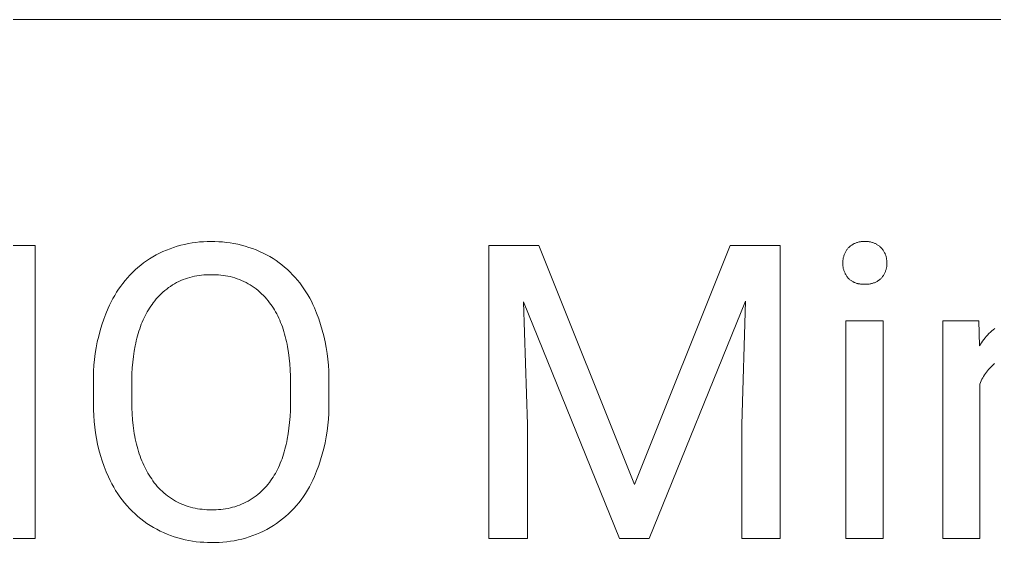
# Model space of a CAD drawing. Header units: millimetres. Extents: x 1434 to 4837, y 1889 to 4267.
# Drawn here: x 3871.7 to 3979, y 2212.3 to 2269.9 of the extents above; entities that cross this region are included whole.
import ezdxf

# ---------------------------------------------------------------- set-up
doc = ezdxf.new("R2010")
doc.units = ezdxf.units.MM
doc.header["$MEASUREMENT"] = 0
doc.layers.add('Domyślny', color=7, linetype='Continuous', true_color=0x000000)

msp = doc.modelspace()

# ---------------------------------------------------------------- linework, layer by layer
at = {"layer": 'Domyślny', "color": 18, "lineweight": 15, "true_color": 0x000000}
for p, q in [((4834.11, 2269.9), (3551.35, 2269.9)), ((3890.69, 2245.31), (3891.11, 2245.37)), ((3891.11, 2245.37), (3891.52, 2245.41)), ((3891.52, 2245.41), (3891.94, 2245.44)), ((3891.94, 2245.44), (3892.36, 2245.45)), ((3892.36, 2245.45), (3892.78, 2245.45)), ((3892.78, 2245.45), (3893.2, 2245.45)), ((3893.2, 2245.45), (3893.62, 2245.44)), ((3893.62, 2245.44), (3894.04, 2245.41)), ((3894.04, 2245.41), (3894.46, 2245.37)), ((3894.46, 2245.37), (3894.88, 2245.31)), ((3963.76, 2245.32), (3963.84, 2245.35)), ((3963.84, 2245.35), (3963.91, 2245.37)), ((3963.91, 2245.37), (3963.99, 2245.39)), ((3963.99, 2245.39), (3964.07, 2245.41)), ((3964.07, 2245.41), (3964.15, 2245.42)), ((3964.15, 2245.42), (3964.23, 2245.44)), ((3964.23, 2245.44), (3964.3, 2245.45)), ((3964.3, 2245.45), (3964.38, 2245.45)), ((3964.38, 2245.45), (3964.46, 2245.46)), ((3964.46, 2245.46), (3964.54, 2245.46)), ((3964.54, 2245.46), (3964.62, 2245.46)), ((3964.62, 2245.46), (3964.7, 2245.45)), ((3964.7, 2245.45), (3964.78, 2245.46)), ((3964.78, 2245.46), (3964.86, 2245.46)), ((3964.86, 2245.46), (3964.94, 2245.46)), ((3964.94, 2245.46), (3965.02, 2245.45)), ((3965.02, 2245.45), (3965.1, 2245.45)), ((3965.1, 2245.45), (3965.18, 2245.44)), ((3965.18, 2245.44), (3965.26, 2245.42)), ((3965.26, 2245.42), (3965.34, 2245.41)), ((3965.34, 2245.41), (3965.42, 2245.39)), ((3965.42, 2245.39), (3965.5, 2245.37)), ((3965.5, 2245.37), (3965.57, 2245.34)), ((3965.57, 2245.34), (3965.65, 2245.32)), ((3869.18, 2245.01), (3873.41, 2245.01)), ((3873.41, 2245.01), (3873.41, 2212.79)), ((3887.1, 2244.17), (3887.48, 2244.35)), ((3887.48, 2244.35), (3887.87, 2244.52)), ((3887.87, 2244.52), (3888.26, 2244.67)), ((3888.26, 2244.67), (3888.65, 2244.81)), ((3888.65, 2244.81), (3889.05, 2244.94)), ((3889.05, 2244.94), (3889.46, 2245.05)), ((3889.46, 2245.05), (3889.87, 2245.15)), ((3889.87, 2245.15), (3890.28, 2245.24)), ((3890.28, 2245.24), (3890.69, 2245.31)), ((3894.88, 2245.31), (3895.29, 2245.24)), ((3895.29, 2245.24), (3895.71, 2245.16)), ((3895.71, 2245.16), (3896.12, 2245.06)), ((3896.12, 2245.06), (3896.52, 2244.95)), ((3896.52, 2244.95), (3896.93, 2244.82)), ((3896.93, 2244.82), (3897.32, 2244.68)), ((3897.32, 2244.68), (3897.72, 2244.53)), ((3897.72, 2244.53), (3898.1, 2244.37)), ((3898.1, 2244.37), (3898.49, 2244.19)), ((3923.34, 2212.78), (3923.34, 2245.01)), ((3923.34, 2245.01), (3928.83, 2245.01)), ((3928.83, 2245.01), (3939.37, 2218.72)), ((3939.37, 2218.72), (3949.89, 2245.01)), ((3949.89, 2245.01), (3955.41, 2245.01)), ((3955.41, 2245.01), (3955.41, 2212.78)), ((3962.53, 2244.21), (3962.57, 2244.28)), ((3962.57, 2244.28), (3962.61, 2244.36)), ((3962.61, 2244.36), (3962.65, 2244.43)), ((3962.65, 2244.43), (3962.69, 2244.5)), ((3962.69, 2244.5), (3962.74, 2244.57)), ((3962.74, 2244.57), (3962.79, 2244.63)), ((3962.79, 2244.63), (3962.84, 2244.7)), ((3962.84, 2244.7), (3962.89, 2244.76)), ((3962.89, 2244.76), (3962.95, 2244.82)), ((3962.95, 2244.82), (3963.01, 2244.87)), ((3963.01, 2244.87), (3963.07, 2244.93)), ((3963.07, 2244.93), (3963.13, 2244.98)), ((3963.13, 2244.98), (3963.19, 2245.02)), ((3963.19, 2245.02), (3963.26, 2245.07)), ((3963.26, 2245.07), (3963.33, 2245.11)), ((3963.33, 2245.11), (3963.4, 2245.15)), ((3963.4, 2245.15), (3963.47, 2245.19)), ((3963.47, 2245.19), (3963.54, 2245.23)), ((3963.54, 2245.23), (3963.61, 2245.26)), ((3963.61, 2245.26), (3963.69, 2245.29)), ((3963.69, 2245.29), (3963.76, 2245.32)), ((3965.65, 2245.32), (3965.72, 2245.29)), ((3965.72, 2245.29), (3965.8, 2245.26)), ((3965.8, 2245.26), (3965.87, 2245.23)), ((3965.87, 2245.23), (3965.94, 2245.19)), ((3965.94, 2245.19), (3966.01, 2245.15)), ((3966.01, 2245.15), (3966.08, 2245.11)), ((3966.08, 2245.11), (3966.15, 2245.07)), ((3966.15, 2245.07), (3966.21, 2245.02)), ((3966.21, 2245.02), (3966.28, 2244.97)), ((3966.28, 2244.97), (3966.34, 2244.92)), ((3966.34, 2244.92), (3966.4, 2244.87)), ((3966.4, 2244.87), (3966.46, 2244.82)), ((3966.46, 2244.82), (3966.52, 2244.76)), ((3966.52, 2244.76), (3966.57, 2244.7)), ((3966.57, 2244.7), (3966.62, 2244.64)), ((3966.62, 2244.64), (3966.67, 2244.57)), ((3966.67, 2244.57), (3966.72, 2244.5)), ((3966.72, 2244.5), (3966.77, 2244.43)), ((3966.77, 2244.43), (3966.81, 2244.36)), ((3966.81, 2244.36), (3966.85, 2244.29)), ((3966.85, 2244.29), (3966.89, 2244.21)), ((3885.35, 2243.1), (3885.67, 2243.33)), ((3885.67, 2243.33), (3886.01, 2243.56)), ((3886.01, 2243.56), (3886.36, 2243.78)), ((3886.36, 2243.78), (3886.73, 2243.98)), ((3886.73, 2243.98), (3887.1, 2244.17)), ((3898.49, 2244.19), (3898.86, 2244)), ((3898.86, 2244), (3899.23, 2243.8)), ((3899.23, 2243.8), (3899.59, 2243.58)), ((3899.59, 2243.58), (3899.92, 2243.36)), ((3899.92, 2243.36), (3900.25, 2243.13)), ((3962.29, 2243.25), (3962.3, 2243.33)), ((3962.29, 2243.17), (3962.29, 2243.25)), ((3962.3, 2243.42), (3962.32, 2243.5)), ((3962.3, 2243.33), (3962.3, 2243.42)), ((3962.32, 2243.5), (3962.33, 2243.58)), ((3962.33, 2243.58), (3962.34, 2243.66)), ((3962.34, 2243.66), (3962.36, 2243.74)), ((3962.36, 2243.74), (3962.38, 2243.82)), ((3962.38, 2243.82), (3962.41, 2243.9)), ((3962.41, 2243.9), (3962.43, 2243.98)), ((3962.43, 2243.98), (3962.46, 2244.06)), ((3962.46, 2244.06), (3962.5, 2244.13)), ((3962.5, 2244.13), (3962.53, 2244.21)), ((3966.89, 2244.21), (3966.93, 2244.14)), ((3966.93, 2244.14), (3966.96, 2244.06)), ((3966.96, 2244.06), (3966.99, 2243.98)), ((3966.99, 2243.98), (3967.02, 2243.91)), ((3967.02, 2243.91), (3967.04, 2243.83)), ((3967.04, 2243.83), (3967.06, 2243.75)), ((3967.06, 2243.75), (3967.08, 2243.66)), ((3967.08, 2243.66), (3967.1, 2243.58)), ((3967.1, 2243.58), (3967.11, 2243.5)), ((3967.11, 2243.5), (3967.12, 2243.42)), ((3967.12, 2243.42), (3967.13, 2243.34)), ((3967.13, 2243.34), (3967.14, 2243.25)), ((3967.14, 2243.25), (3967.14, 2243.17)), ((3884.13, 2242.06), (3884.43, 2242.33)), ((3884.43, 2242.33), (3884.72, 2242.6)), ((3884.72, 2242.6), (3885.03, 2242.85)), ((3885.03, 2242.85), (3885.35, 2243.1)), ((3900.25, 2243.13), (3900.57, 2242.89)), ((3900.57, 2242.89), (3900.87, 2242.63)), ((3900.87, 2242.63), (3901.17, 2242.37)), ((3901.17, 2242.37), (3901.47, 2242.1)), ((3962.29, 2243.09), (3962.29, 2243.17)), ((3962.29, 2243), (3962.29, 2243.09)), ((3962.29, 2242.92), (3962.29, 2243)), ((3962.3, 2242.84), (3962.29, 2242.92)), ((3962.3, 2242.76), (3962.3, 2242.84)), ((3962.31, 2242.68), (3962.3, 2242.76)), ((3962.33, 2242.59), (3962.31, 2242.68)), ((3962.34, 2242.51), (3962.33, 2242.59)), ((3962.36, 2242.43), (3962.34, 2242.51)), ((3962.38, 2242.35), (3962.36, 2242.43)), ((3962.41, 2242.27), (3962.38, 2242.35)), ((3962.43, 2242.2), (3962.41, 2242.27)), ((3962.46, 2242.12), (3962.43, 2242.2)), ((3962.49, 2242.04), (3962.46, 2242.12)), ((3966.98, 2242.16), (3966.95, 2242.08)), ((3967, 2242.23), (3966.98, 2242.16)), ((3967.03, 2242.31), (3967, 2242.23)), ((3967.05, 2242.38), (3967.03, 2242.31)), ((3967.07, 2242.46), (3967.05, 2242.38)), ((3967.09, 2242.53), (3967.07, 2242.46)), ((3967.11, 2242.61), (3967.09, 2242.53)), ((3967.12, 2242.69), (3967.11, 2242.61)), ((3967.13, 2242.77), (3967.12, 2242.69)), ((3967.14, 2242.93), (3967.13, 2242.85)), ((3967.13, 2242.85), (3967.13, 2242.77)), ((3967.14, 2243.17), (3967.14, 2243.09)), ((3967.14, 2243.09), (3967.14, 2243.01)), ((3967.14, 2243.01), (3967.14, 2242.93)), ((3883.07, 2240.86), (3883.32, 2241.17)), ((3883.32, 2241.17), (3883.58, 2241.48)), ((3883.58, 2241.48), (3883.85, 2241.77)), ((3883.85, 2241.77), (3884.13, 2242.06)), ((3889.22, 2241.06), (3888.99, 2240.94)), ((3889.46, 2241.17), (3889.22, 2241.06)), ((3889.7, 2241.27), (3889.46, 2241.17)), ((3889.95, 2241.36), (3889.7, 2241.27)), ((3890.2, 2241.44), (3889.95, 2241.36)), ((3890.45, 2241.52), (3890.2, 2241.44)), ((3890.7, 2241.59), (3890.45, 2241.52)), ((3890.96, 2241.65), (3890.7, 2241.59)), ((3891.21, 2241.7), (3890.96, 2241.65)), ((3891.47, 2241.74), (3891.21, 2241.7)), ((3891.73, 2241.77), (3891.47, 2241.74)), ((3891.99, 2241.79), (3891.73, 2241.77)), ((3892.26, 2241.8), (3891.99, 2241.79)), ((3892.52, 2241.81), (3892.26, 2241.8)), ((3892.78, 2241.8), (3892.52, 2241.81)), ((3893.05, 2241.81), (3892.78, 2241.8)), ((3893.31, 2241.81), (3893.05, 2241.81)), ((3893.58, 2241.79), (3893.31, 2241.81)), ((3893.84, 2241.77), (3893.58, 2241.79)), ((3894.1, 2241.74), (3893.84, 2241.77)), ((3894.37, 2241.7), (3894.1, 2241.74)), ((3894.63, 2241.66), (3894.37, 2241.7)), ((3894.89, 2241.6), (3894.63, 2241.66)), ((3895.14, 2241.53), (3894.89, 2241.6)), ((3895.4, 2241.46), (3895.14, 2241.53)), ((3895.65, 2241.37), (3895.4, 2241.46)), ((3895.9, 2241.28), (3895.65, 2241.37)), ((3896.14, 2241.18), (3895.9, 2241.28)), ((3896.38, 2241.07), (3896.14, 2241.18)), ((3896.62, 2240.95), (3896.38, 2241.07)), ((3901.47, 2242.1), (3901.75, 2241.81)), ((3901.75, 2241.81), (3902.02, 2241.52)), ((3902.02, 2241.52), (3902.28, 2241.22)), ((3902.28, 2241.22), (3902.53, 2240.91)), ((3962.53, 2241.97), (3962.49, 2242.04)), ((3962.56, 2241.89), (3962.53, 2241.97)), ((3962.6, 2241.82), (3962.56, 2241.89)), ((3962.65, 2241.75), (3962.6, 2241.82)), ((3962.69, 2241.68), (3962.65, 2241.75)), ((3962.74, 2241.61), (3962.69, 2241.68)), ((3962.79, 2241.55), (3962.74, 2241.61)), ((3962.84, 2241.48), (3962.79, 2241.55)), ((3962.89, 2241.42), (3962.84, 2241.48)), ((3962.95, 2241.37), (3962.89, 2241.42)), ((3963.01, 2241.31), (3962.95, 2241.37)), ((3963.07, 2241.26), (3963.01, 2241.31)), ((3963.13, 2241.22), (3963.07, 2241.26)), ((3963.2, 2241.17), (3963.13, 2241.22)), ((3963.26, 2241.13), (3963.2, 2241.17)), ((3963.33, 2241.08), (3963.26, 2241.13)), ((3963.4, 2241.04), (3963.33, 2241.08)), ((3963.47, 2241.01), (3963.4, 2241.04)), ((3965.98, 2241.03), (3965.91, 2241)), ((3966.06, 2241.07), (3965.98, 2241.03)), ((3966.13, 2241.12), (3966.06, 2241.07)), ((3966.2, 2241.16), (3966.13, 2241.12)), ((3966.26, 2241.21), (3966.2, 2241.16)), ((3966.33, 2241.26), (3966.26, 2241.21)), ((3966.39, 2241.31), (3966.33, 2241.26)), ((3966.46, 2241.36), (3966.39, 2241.31)), ((3966.52, 2241.42), (3966.46, 2241.36)), ((3966.57, 2241.48), (3966.52, 2241.42)), ((3966.62, 2241.54), (3966.57, 2241.48)), ((3966.67, 2241.6), (3966.62, 2241.54)), ((3966.72, 2241.67), (3966.67, 2241.6)), ((3966.76, 2241.73), (3966.72, 2241.67)), ((3966.8, 2241.8), (3966.76, 2241.73)), ((3966.84, 2241.87), (3966.8, 2241.8)), ((3966.88, 2241.94), (3966.84, 2241.87)), ((3966.91, 2242.01), (3966.88, 2241.94)), ((3966.95, 2242.08), (3966.91, 2242.01)), ((3882.38, 2239.88), (3882.6, 2240.22)), ((3882.6, 2240.22), (3882.83, 2240.54)), ((3882.83, 2240.54), (3883.07, 2240.86)), ((3887.68, 2240.06), (3887.48, 2239.89)), ((3887.89, 2240.23), (3887.68, 2240.06)), ((3888.1, 2240.39), (3887.89, 2240.23)), ((3888.31, 2240.53), (3888.1, 2240.39)), ((3888.53, 2240.68), (3888.31, 2240.53)), ((3888.76, 2240.81), (3888.53, 2240.68)), ((3888.99, 2240.94), (3888.76, 2240.81)), ((3896.85, 2240.82), (3896.62, 2240.95)), ((3897.08, 2240.69), (3896.85, 2240.82)), ((3897.3, 2240.55), (3897.08, 2240.69)), ((3897.52, 2240.4), (3897.3, 2240.55)), ((3897.74, 2240.24), (3897.52, 2240.4)), ((3897.94, 2240.07), (3897.74, 2240.24)), ((3898.14, 2239.9), (3897.94, 2240.07)), ((3902.53, 2240.91), (3902.77, 2240.59)), ((3902.77, 2240.59), (3903, 2240.27)), ((3903, 2240.27), (3903.22, 2239.93)), ((3963.54, 2240.97), (3963.47, 2241.01)), ((3963.62, 2240.94), (3963.54, 2240.97)), ((3963.69, 2240.91), (3963.62, 2240.94)), ((3963.76, 2240.88), (3963.69, 2240.91)), ((3963.84, 2240.86), (3963.76, 2240.88)), ((3963.92, 2240.84), (3963.84, 2240.86)), ((3963.99, 2240.82), (3963.92, 2240.84)), ((3964.07, 2240.8), (3963.99, 2240.82)), ((3964.15, 2240.79), (3964.07, 2240.8)), ((3964.23, 2240.78), (3964.15, 2240.79)), ((3964.31, 2240.77), (3964.23, 2240.78)), ((3964.39, 2240.76), (3964.31, 2240.77)), ((3964.47, 2240.76), (3964.39, 2240.76)), ((3964.55, 2240.76), (3964.47, 2240.76)), ((3964.62, 2240.76), (3964.55, 2240.76)), ((3964.7, 2240.76), (3964.62, 2240.76)), ((3964.79, 2240.76), (3964.7, 2240.76)), ((3964.87, 2240.76), (3964.79, 2240.76)), ((3964.95, 2240.76), (3964.87, 2240.76)), ((3965.03, 2240.76), (3964.95, 2240.76)), ((3965.12, 2240.77), (3965.03, 2240.76)), ((3965.2, 2240.78), (3965.12, 2240.77)), ((3965.28, 2240.79), (3965.2, 2240.78)), ((3965.36, 2240.81), (3965.28, 2240.79)), ((3965.44, 2240.83), (3965.36, 2240.81)), ((3965.52, 2240.85), (3965.44, 2240.83)), ((3965.6, 2240.87), (3965.52, 2240.85)), ((3965.68, 2240.9), (3965.6, 2240.87)), ((3965.76, 2240.93), (3965.68, 2240.9)), ((3965.83, 2240.96), (3965.76, 2240.93)), ((3965.91, 2241), (3965.83, 2240.96)), ((3881.79, 2238.84), (3881.97, 2239.19)), ((3881.97, 2239.19), (3882.17, 2239.54)), ((3882.17, 2239.54), (3882.38, 2239.88)), ((3886.58, 2238.94), (3886.42, 2238.73)), ((3886.75, 2239.14), (3886.58, 2238.94)), ((3886.92, 2239.34), (3886.75, 2239.14)), ((3887.1, 2239.53), (3886.92, 2239.34)), ((3887.29, 2239.72), (3887.1, 2239.53)), ((3887.48, 2239.89), (3887.29, 2239.72)), ((3898.34, 2239.72), (3898.14, 2239.9)), ((3898.53, 2239.54), (3898.34, 2239.72)), ((3898.71, 2239.34), (3898.53, 2239.54)), ((3898.89, 2239.15), (3898.71, 2239.34)), ((3899.06, 2238.94), (3898.89, 2239.15)), ((3899.22, 2238.73), (3899.06, 2238.94)), ((3903.22, 2239.93), (3903.43, 2239.59)), ((3903.43, 2239.59), (3903.63, 2239.24)), ((3903.63, 2239.24), (3903.81, 2238.89)), ((3903.81, 2238.89), (3903.99, 2238.53)), ((3881.2, 2237.51), (3881.45, 2238.11)), ((3881.45, 2238.11), (3881.61, 2238.47)), ((3881.61, 2238.47), (3881.79, 2238.84)), ((3885.88, 2237.93), (3885.76, 2237.72)), ((3886.01, 2238.14), (3885.88, 2237.93)), ((3886.14, 2238.34), (3886.01, 2238.14)), ((3886.28, 2238.54), (3886.14, 2238.34)), ((3886.42, 2238.73), (3886.28, 2238.54)), ((3899.36, 2238.54), (3899.22, 2238.73)), ((3899.5, 2238.34), (3899.36, 2238.54)), ((3899.63, 2238.14), (3899.5, 2238.34)), ((3899.76, 2237.93), (3899.63, 2238.14)), ((3899.88, 2237.71), (3899.76, 2237.93)), ((3903.99, 2238.53), (3904.15, 2238.16)), ((3904.15, 2238.16), (3904.39, 2237.56)), ((3937.72, 2212.78), (3927.17, 2238.81)), ((3927.17, 2238.81), (3927.59, 2225.34)), ((3951.56, 2238.88), (3940.98, 2212.78)), ((3951.16, 2225.34), (3951.56, 2238.88)), ((3880.76, 2236.29), (3880.97, 2236.9)), ((3880.97, 2236.9), (3881.2, 2237.51)), ((3885.3, 2236.83), (3885.2, 2236.59)), ((3885.41, 2237.06), (3885.3, 2236.83)), ((3885.52, 2237.28), (3885.41, 2237.06)), ((3885.64, 2237.5), (3885.52, 2237.28)), ((3885.76, 2237.72), (3885.64, 2237.5)), ((3900, 2237.49), (3899.88, 2237.71)), ((3900.11, 2237.27), (3900, 2237.49)), ((3900.22, 2237.04), (3900.11, 2237.27)), ((3900.33, 2236.8), (3900.22, 2237.04)), ((3900.43, 2236.56), (3900.33, 2236.8)), ((3904.39, 2237.56), (3904.62, 2236.95)), ((3904.62, 2236.95), (3904.83, 2236.33)), ((3880.57, 2235.67), (3880.76, 2236.29)), ((3884.92, 2235.86), (3884.84, 2235.6)), ((3885.01, 2236.11), (3884.92, 2235.86)), ((3885.1, 2236.35), (3885.01, 2236.11)), ((3885.2, 2236.59), (3885.1, 2236.35)), ((3900.53, 2236.32), (3900.43, 2236.56)), ((3900.62, 2236.06), (3900.53, 2236.32)), ((3900.71, 2235.81), (3900.62, 2236.06)), ((3900.79, 2235.55), (3900.71, 2235.81)), ((3904.83, 2236.33), (3905.01, 2235.7)), ((3905.01, 2235.7), (3905.18, 2235.07)), ((3962.63, 2212.79), (3962.63, 2236.73)), ((3962.63, 2236.73), (3966.72, 2236.73)), ((3966.72, 2236.73), (3966.72, 2212.79)), ((3973.28, 2212.79), (3973.28, 2236.73)), ((3973.28, 2236.73), (3977.25, 2236.73)), ((3977.25, 2236.73), (3977.32, 2233.97)), ((3978.68, 2235.62), (3978.84, 2235.76)), ((3978.84, 2235.76), (3979.01, 2235.89)), ((3880.26, 2234.41), (3880.41, 2235.04)), ((3880.41, 2235.04), (3880.57, 2235.67)), ((3884.61, 2234.81), (3884.54, 2234.54)), ((3884.68, 2235.08), (3884.61, 2234.81)), ((3884.76, 2235.34), (3884.68, 2235.08)), ((3884.84, 2235.6), (3884.76, 2235.34)), ((3900.87, 2235.28), (3900.79, 2235.55)), ((3900.94, 2235.01), (3900.87, 2235.28)), ((3901.01, 2234.73), (3900.94, 2235.01)), ((3901.08, 2234.45), (3901.01, 2234.73)), ((3905.18, 2235.07), (3905.32, 2234.43)), ((3977.67, 2234.51), (3977.8, 2234.68)), ((3977.8, 2234.68), (3977.93, 2234.85)), ((3977.93, 2234.85), (3978.07, 2235.01)), ((3978.07, 2235.01), (3978.21, 2235.17)), ((3978.21, 2235.17), (3978.36, 2235.33)), ((3978.36, 2235.33), (3978.52, 2235.48)), ((3978.52, 2235.48), (3978.68, 2235.62)), ((3880.03, 2233.13), (3880.13, 2233.77)), ((3880.13, 2233.77), (3880.26, 2234.41)), ((3884.42, 2233.98), (3884.32, 2233.4)), ((3884.48, 2234.26), (3884.42, 2233.98)), ((3884.54, 2234.54), (3884.48, 2234.26)), ((3901.14, 2234.16), (3901.08, 2234.45)), ((3901.19, 2233.86), (3901.14, 2234.16)), ((3901.29, 2233.26), (3901.19, 2233.86)), ((3905.32, 2234.43), (3905.45, 2233.79)), ((3905.45, 2233.79), (3905.55, 2233.15)), ((3977.32, 2233.97), (3977.43, 2234.15)), ((3977.43, 2234.15), (3977.55, 2234.33)), ((3977.55, 2234.33), (3977.67, 2234.51)), ((3879.89, 2231.84), (3879.95, 2232.48)), ((3879.95, 2232.48), (3880.03, 2233.13)), ((3884.23, 2232.8), (3884.16, 2232.18)), ((3884.32, 2233.4), (3884.23, 2232.8)), ((3901.37, 2232.64), (3901.29, 2233.26)), ((3901.44, 2231.99), (3901.37, 2232.64)), ((3905.55, 2233.15), (3905.63, 2232.5)), ((3905.63, 2232.5), (3905.69, 2231.85)), ((3879.84, 2231.19), (3879.89, 2231.84)), ((3884.11, 2231.55), (3884.07, 2230.89)), ((3884.16, 2232.18), (3884.11, 2231.55)), ((3901.48, 2231.33), (3901.44, 2231.99)), ((3905.69, 2231.85), (3905.73, 2231.2)), ((3978.32, 2231.38), (3978.2, 2231.24)), ((3978.45, 2231.52), (3978.32, 2231.38)), ((3978.58, 2231.65), (3978.45, 2231.52)), ((3978.71, 2231.78), (3978.58, 2231.65)), ((3978.85, 2231.91), (3978.71, 2231.78)), ((3978.99, 2232.03), (3978.85, 2231.91)), ((3879.83, 2230.54), (3879.84, 2231.19)), ((3879.83, 2229.89), (3879.83, 2230.54)), ((3884.07, 2230.89), (3884.06, 2230.22)), ((3901.51, 2230.64), (3901.48, 2231.33)), ((3901.52, 2229.94), (3901.51, 2230.64)), ((3905.73, 2231.2), (3905.75, 2230.55)), ((3905.75, 2230.55), (3905.74, 2229.89)), ((3977.68, 2230.46), (3977.59, 2230.3)), ((3977.78, 2230.62), (3977.68, 2230.46)), ((3977.87, 2230.78), (3977.78, 2230.62)), ((3977.98, 2230.94), (3977.87, 2230.78)), ((3978.09, 2231.09), (3977.98, 2230.94)), ((3978.2, 2231.24), (3978.09, 2231.09)), ((3879.83, 2227.57), (3879.83, 2229.89)), ((3884.06, 2230.22), (3884.06, 2227.85)), ((3901.52, 2227.55), (3901.52, 2229.94)), ((3905.74, 2229.89), (3905.74, 2227.85)), ((3977.44, 2229.96), (3977.37, 2229.78)), ((3977.37, 2229.78), (3977.37, 2212.79)), ((3977.51, 2230.13), (3977.44, 2229.96)), ((3977.59, 2230.3), (3977.51, 2230.13)), ((3879.83, 2226.93), (3879.83, 2227.57)), ((3884.06, 2227.85), (3884.07, 2227.17)), ((3884.07, 2227.17), (3884.09, 2226.5)), ((3901.5, 2226.86), (3901.52, 2227.55)), ((3905.75, 2227.2), (3905.73, 2226.55)), ((3905.74, 2227.85), (3905.75, 2227.2)), ((3879.86, 2226.3), (3879.83, 2226.93)), ((3879.9, 2225.67), (3879.86, 2226.3)), ((3884.09, 2226.5), (3884.14, 2225.85)), ((3901.42, 2225.54), (3901.47, 2226.19)), ((3901.47, 2226.19), (3901.5, 2226.86)), ((3905.73, 2226.55), (3905.69, 2225.9)), ((3879.97, 2225.04), (3879.9, 2225.67)), ((3880.05, 2224.41), (3879.97, 2225.04)), ((3884.14, 2225.85), (3884.2, 2225.22)), ((3884.2, 2225.22), (3884.28, 2224.61)), ((3901.35, 2224.91), (3901.42, 2225.54)), ((3905.63, 2225.25), (3905.55, 2224.6)), ((3905.69, 2225.9), (3905.63, 2225.25)), ((3927.59, 2225.34), (3927.59, 2212.78)), ((3951.16, 2212.78), (3951.16, 2225.34)), ((3880.16, 2223.78), (3880.05, 2224.41)), ((3884.28, 2224.61), (3884.33, 2224.32)), ((3884.33, 2224.32), (3884.38, 2224.02)), ((3884.38, 2224.02), (3884.44, 2223.73)), ((3901.16, 2223.71), (3901.26, 2224.3)), ((3901.26, 2224.3), (3901.35, 2224.91)), ((3905.45, 2223.96), (3905.32, 2223.32)), ((3905.55, 2224.6), (3905.45, 2223.96)), ((3880.29, 2223.16), (3880.16, 2223.78)), ((3880.44, 2222.54), (3880.29, 2223.16)), ((3884.44, 2223.73), (3884.5, 2223.45)), ((3884.5, 2223.45), (3884.57, 2223.17)), ((3884.57, 2223.17), (3884.64, 2222.9)), ((3884.64, 2222.9), (3884.71, 2222.63)), ((3900.9, 2222.6), (3900.98, 2222.87)), ((3900.98, 2222.87), (3901.04, 2223.14)), ((3901.04, 2223.14), (3901.1, 2223.43)), ((3901.1, 2223.43), (3901.16, 2223.71)), ((3905.32, 2223.32), (3905.18, 2222.68)), ((3880.61, 2221.93), (3880.44, 2222.54)), ((3880.8, 2221.32), (3880.61, 2221.93)), ((3884.71, 2222.63), (3884.79, 2222.36)), ((3884.79, 2222.36), (3884.87, 2222.1)), ((3884.87, 2222.1), (3884.96, 2221.84)), ((3884.96, 2221.84), (3885.05, 2221.59)), ((3900.58, 2221.56), (3900.67, 2221.81)), ((3900.67, 2221.81), (3900.75, 2222.07)), ((3900.75, 2222.07), (3900.83, 2222.33)), ((3900.83, 2222.33), (3900.9, 2222.6)), ((3905.01, 2222.05), (3904.83, 2221.43)), ((3905.18, 2222.68), (3905.01, 2222.05)), ((3881.01, 2220.72), (3880.8, 2221.32)), ((3881.23, 2220.13), (3881.01, 2220.72)), ((3885.05, 2221.59), (3885.15, 2221.34)), ((3885.15, 2221.34), (3885.25, 2221.1)), ((3885.25, 2221.1), (3885.36, 2220.86)), ((3885.36, 2220.86), (3885.47, 2220.63)), ((3900.19, 2220.61), (3900.29, 2220.84)), ((3900.29, 2220.84), (3900.39, 2221.07)), ((3900.39, 2221.07), (3900.49, 2221.32)), ((3900.49, 2221.32), (3900.58, 2221.56)), ((3904.62, 2220.81), (3904.39, 2220.2)), ((3904.83, 2221.43), (3904.62, 2220.81)), ((3881.48, 2219.55), (3881.23, 2220.13)), ((3885.47, 2220.63), (3885.59, 2220.4)), ((3885.59, 2220.4), (3885.71, 2220.18)), ((3885.71, 2220.18), (3885.83, 2219.96)), ((3885.83, 2219.96), (3885.96, 2219.74)), ((3885.96, 2219.74), (3886.1, 2219.53)), ((3899.6, 2219.53), (3899.73, 2219.74)), ((3899.73, 2219.74), (3899.85, 2219.95)), ((3899.85, 2219.95), (3899.97, 2220.16)), ((3899.97, 2220.16), (3900.08, 2220.38)), ((3900.08, 2220.38), (3900.19, 2220.61)), ((3904.15, 2219.59), (3903.98, 2219.21)), ((3904.39, 2220.2), (3904.15, 2219.59)), ((3881.66, 2219.17), (3881.48, 2219.55)), ((3881.85, 2218.79), (3881.66, 2219.17)), ((3882.06, 2218.43), (3881.85, 2218.79)), ((3886.1, 2219.53), (3886.24, 2219.33)), ((3886.24, 2219.33), (3886.38, 2219.13)), ((3886.38, 2219.13), (3886.53, 2218.92)), ((3886.53, 2218.92), (3886.69, 2218.72)), ((3886.69, 2218.72), (3886.86, 2218.52)), ((3886.86, 2218.52), (3887.03, 2218.33)), ((3898.69, 2218.34), (3898.87, 2218.54)), ((3898.87, 2218.54), (3899.03, 2218.74)), ((3899.03, 2218.74), (3899.2, 2218.95)), ((3899.2, 2218.95), (3899.33, 2219.14)), ((3899.33, 2219.14), (3899.47, 2219.33)), ((3899.47, 2219.33), (3899.6, 2219.53)), ((3903.79, 2218.83), (3903.6, 2218.46)), ((3903.98, 2219.21), (3903.79, 2218.83)), ((3882.27, 2218.07), (3882.06, 2218.43)), ((3882.5, 2217.71), (3882.27, 2218.07)), ((3882.74, 2217.37), (3882.5, 2217.71)), ((3887.03, 2218.33), (3887.21, 2218.14)), ((3887.21, 2218.14), (3887.4, 2217.97)), ((3887.4, 2217.97), (3887.59, 2217.79)), ((3887.59, 2217.79), (3887.79, 2217.63)), ((3887.79, 2217.63), (3887.99, 2217.47)), ((3887.99, 2217.47), (3888.2, 2217.32)), ((3897.51, 2217.31), (3897.72, 2217.47)), ((3897.72, 2217.47), (3897.93, 2217.63)), ((3897.93, 2217.63), (3898.13, 2217.8)), ((3898.13, 2217.8), (3898.32, 2217.97)), ((3898.32, 2217.97), (3898.51, 2218.16)), ((3898.51, 2218.16), (3898.69, 2218.34)), ((3903.16, 2217.74), (3902.93, 2217.39)), ((3903.39, 2218.1), (3903.16, 2217.74)), ((3903.6, 2218.46), (3903.39, 2218.1)), ((3882.99, 2217.03), (3882.74, 2217.37)), ((3883.26, 2216.71), (3882.99, 2217.03)), ((3883.53, 2216.39), (3883.26, 2216.71)), ((3883.81, 2216.08), (3883.53, 2216.39)), ((3888.2, 2217.32), (3888.41, 2217.17)), ((3888.41, 2217.17), (3888.63, 2217.03)), ((3888.63, 2217.03), (3888.85, 2216.9)), ((3888.85, 2216.9), (3889.08, 2216.78)), ((3889.08, 2216.78), (3889.31, 2216.67)), ((3889.31, 2216.67), (3889.55, 2216.56)), ((3889.55, 2216.56), (3889.78, 2216.47)), ((3889.78, 2216.47), (3890.03, 2216.38)), ((3890.03, 2216.38), (3890.27, 2216.29)), ((3895.4, 2216.28), (3895.65, 2216.36)), ((3895.65, 2216.36), (3895.9, 2216.45)), ((3895.9, 2216.45), (3896.14, 2216.55)), ((3896.14, 2216.55), (3896.38, 2216.66)), ((3896.38, 2216.66), (3896.61, 2216.77)), ((3896.61, 2216.77), (3896.84, 2216.9)), ((3896.84, 2216.9), (3897.07, 2217.03)), ((3897.07, 2217.03), (3897.29, 2217.17)), ((3897.29, 2217.17), (3897.51, 2217.31)), ((3902.16, 2216.4), (3901.88, 2216.09)), ((3902.43, 2216.72), (3902.16, 2216.4)), ((3902.68, 2217.05), (3902.43, 2216.72)), ((3902.93, 2217.39), (3902.68, 2217.05)), ((3884.11, 2215.78), (3883.81, 2216.08)), ((3884.41, 2215.49), (3884.11, 2215.78)), ((3884.73, 2215.21), (3884.41, 2215.49)), ((3890.27, 2216.29), (3890.52, 2216.22)), ((3890.52, 2216.22), (3890.77, 2216.16)), ((3890.77, 2216.16), (3891.02, 2216.1)), ((3891.02, 2216.1), (3891.27, 2216.05)), ((3891.27, 2216.05), (3891.53, 2216.02)), ((3891.53, 2216.02), (3891.78, 2215.99)), ((3891.78, 2215.99), (3892.04, 2215.96)), ((3892.04, 2215.96), (3892.3, 2215.95)), ((3892.3, 2215.95), (3892.56, 2215.95)), ((3892.56, 2215.95), (3892.82, 2215.95)), ((3892.82, 2215.95), (3893.08, 2215.95)), ((3893.08, 2215.95), (3893.34, 2215.95)), ((3893.34, 2215.95), (3893.6, 2215.96)), ((3893.6, 2215.96), (3893.86, 2215.98)), ((3893.86, 2215.98), (3894.12, 2216)), ((3894.12, 2216), (3894.38, 2216.04)), ((3894.38, 2216.04), (3894.64, 2216.09)), ((3894.64, 2216.09), (3894.9, 2216.14)), ((3894.9, 2216.14), (3895.15, 2216.21)), ((3895.15, 2216.21), (3895.4, 2216.28)), ((3901.28, 2215.49), (3900.97, 2215.21)), ((3901.59, 2215.79), (3901.28, 2215.49)), ((3901.88, 2216.09), (3901.59, 2215.79)), ((3885.05, 2214.95), (3884.73, 2215.21)), ((3885.38, 2214.69), (3885.05, 2214.95)), ((3885.72, 2214.44), (3885.38, 2214.69)), ((3886.07, 2214.21), (3885.72, 2214.44)), ((3899.98, 2214.43), (3899.64, 2214.2)), ((3900.32, 2214.68), (3899.98, 2214.43)), ((3900.65, 2214.94), (3900.32, 2214.68)), ((3900.97, 2215.21), (3900.65, 2214.94)), ((3886.43, 2214), (3886.07, 2214.21)), ((3886.8, 2213.79), (3886.43, 2214)), ((3887.17, 2213.6), (3886.8, 2213.79)), ((3887.54, 2213.43), (3887.17, 2213.6)), ((3887.93, 2213.26), (3887.54, 2213.43)), ((3888.32, 2213.11), (3887.93, 2213.26)), ((3897.76, 2213.25), (3897.36, 2213.1)), ((3898.15, 2213.41), (3897.76, 2213.25)), ((3898.53, 2213.59), (3898.15, 2213.41)), ((3898.91, 2213.78), (3898.53, 2213.59)), ((3899.27, 2213.98), (3898.91, 2213.78)), ((3899.64, 2214.2), (3899.27, 2213.98)), ((3873.41, 2212.79), (3869.14, 2212.79)), ((3888.71, 2212.97), (3888.32, 2213.11)), ((3889.11, 2212.85), (3888.71, 2212.97)), ((3889.51, 2212.73), (3889.11, 2212.85)), ((3889.92, 2212.64), (3889.51, 2212.73)), ((3890.33, 2212.55), (3889.92, 2212.64)), ((3890.74, 2212.48), (3890.33, 2212.55)), ((3891.15, 2212.43), (3890.74, 2212.48)), ((3891.56, 2212.38), (3891.15, 2212.43)), ((3891.98, 2212.36), (3891.56, 2212.38)), ((3892.4, 2212.34), (3891.98, 2212.36)), ((3892.82, 2212.34), (3892.4, 2212.34)), ((3893.24, 2212.34), (3892.82, 2212.34)), ((3893.66, 2212.35), (3893.24, 2212.34)), ((3894.08, 2212.38), (3893.66, 2212.35)), ((3894.5, 2212.42), (3894.08, 2212.38)), ((3894.92, 2212.47), (3894.5, 2212.42)), ((3895.33, 2212.54), (3894.92, 2212.47)), ((3895.75, 2212.63), (3895.33, 2212.54)), ((3896.16, 2212.72), (3895.75, 2212.63)), ((3896.56, 2212.83), (3896.16, 2212.72)), ((3896.97, 2212.96), (3896.56, 2212.83)), ((3897.36, 2213.1), (3896.97, 2212.96)), ((3927.59, 2212.78), (3923.34, 2212.78)), ((3940.98, 2212.78), (3937.72, 2212.78)), ((3955.41, 2212.78), (3951.16, 2212.78)), ((3966.72, 2212.79), (3962.63, 2212.79)), ((3977.37, 2212.79), (3973.28, 2212.79))]:
    msp.add_line(p, q, dxfattribs=at)

doc.saveas('drawing.dxf')
